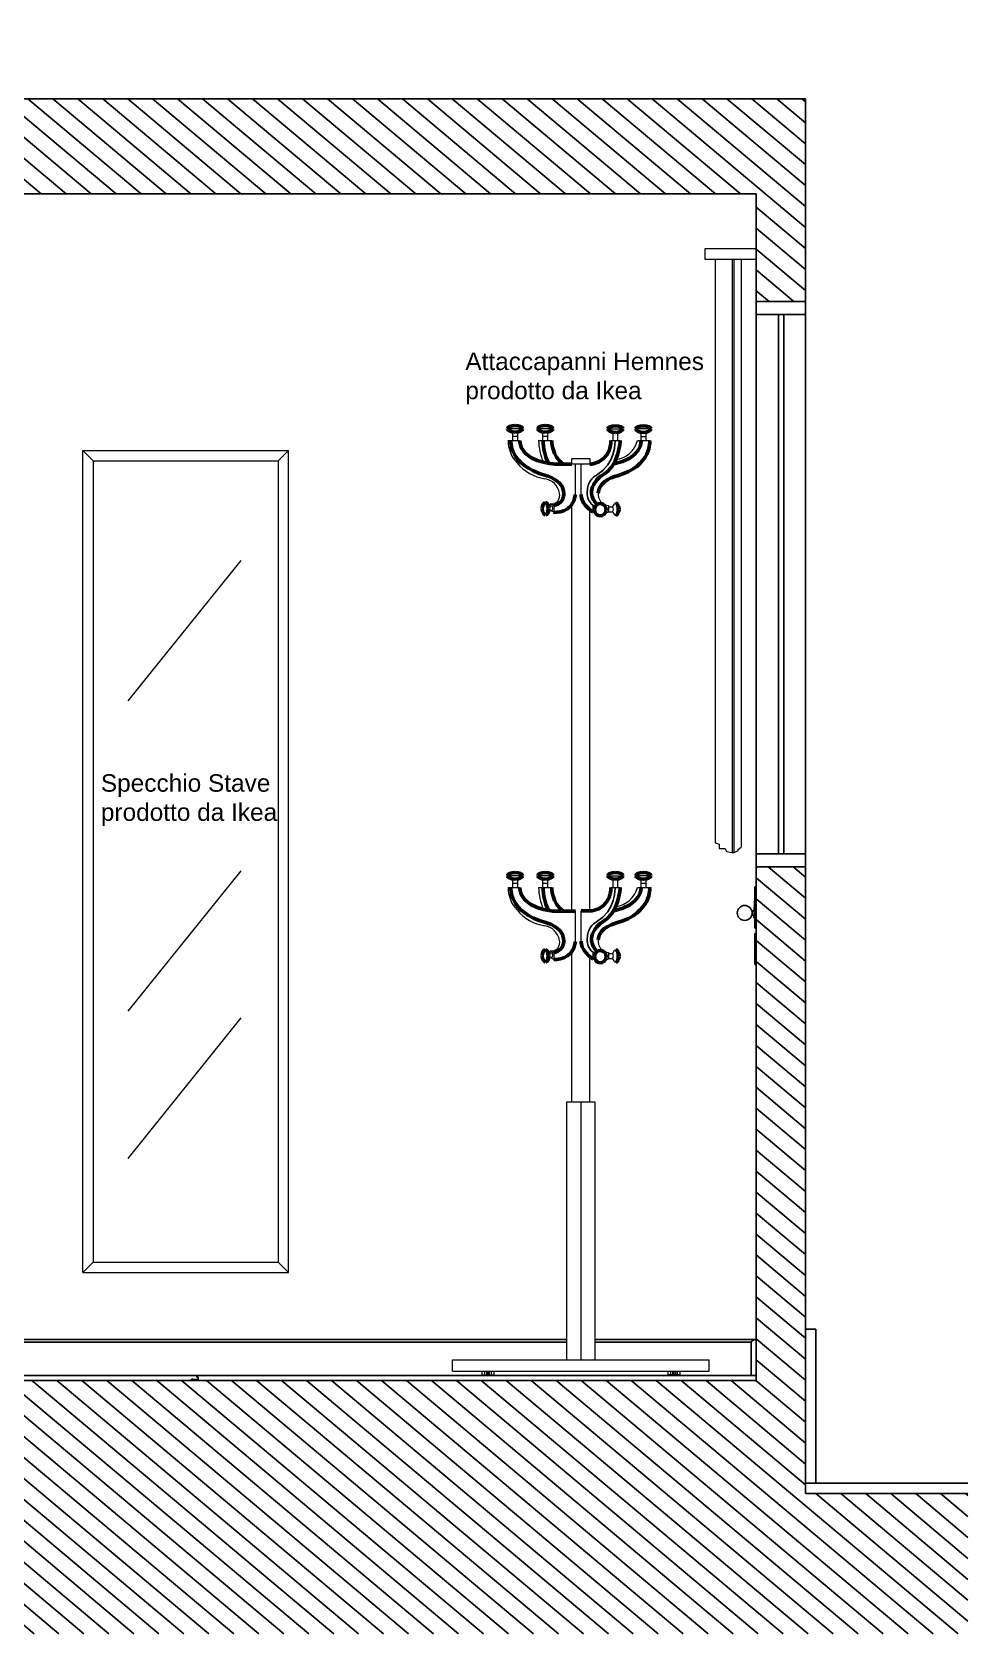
# Model space of a CAD drawing. Header units: inches. Extents: x 365 to 2200, y 241 to 996.
# Drawn here: x 1071.7 to 1253.9, y 679.1 to 990.9 of the extents above; entities that cross this region are included whole.
import ezdxf

# ---------------------------------------------------------------- set-up
doc = ezdxf.new("R2010")
doc.units = ezdxf.units.IN
doc.header["$MEASUREMENT"] = 0
for name, color, linetype in [('A-DOOR-FULL', 5, 'Continuous'), ('A-ELEV_MBE 1', 30, 'Continuous'), ('A-GLAZ-FUR', 4, 'Continuous'), ('A-SECT-MCUT', 250, 'Continuous'), ('ACCESSORI', 2, 'Continuous'), ('battiscopa e pavimento', 2, 'Continuous'), ('G-ANNO-TEXT', 3, 'Continuous')]:
    doc.layers.add(name, color=color, linetype=linetype)
doc.layers.add('A-ELEV-MBE 2', color=1, linetype='Continuous', lineweight=13, transparency=0.25)
doc.layers.add('A-FURN', color=251, linetype='Continuous', lineweight=18)
doc.styles.add('ARIAL', font='arial.ttf')

msp = doc.modelspace()

# ---------------------------------------------------------------- hatches: boundary and pattern name
at = {"layer": 'A-SECT-MCUT'}
h = msp.add_hatch(dxfattribs=at)
h.set_pattern_fill('ANSI31', color=256, scale=25, angle=95)
h.paths.add_polyline_path([(874.72, 990.91), (865.12, 990.91), (865.12, 977.93), (874.72, 977.93)])
h.paths.add_polyline_path([(1222.33, 977.93), (1212.73, 977.93)], flags=17)
h.paths.add_polyline_path([(638.56, 990.91), (621.16, 990.91), (621.16, 977.93), (638.56, 977.93)])
h.paths.add_polyline_path([(818.55, 977.93), (805.66, 977.93), (805.66, 959.43), (818.55, 959.43)])
h.paths.add_polyline_path([(1212.73, 959.43), (1212.73, 938.43), (1222.33, 938.43), (1222.33, 977.93), (818.55, 977.93), (818.55, 959.43), (818.55, 728.43), (828.15, 728.43), (828.15, 930.45), (828.15, 930.91), (828.15, 933.35), (828.15, 959.43)])
h.paths.add_polyline_path([(621.16, 959.43), (621.16, 728.43), (638.56, 728.43), (638.56, 959.43), (638.56, 977.93), (364.51, 977.93), (364.51, 959.43)])
h = msp.add_hatch(dxfattribs=at)
h.set_pattern_fill('ANSI31', color=256, scale=25, angle=95)
h.paths.add_polyline_path([(1222.33, 828.43), (1212.73, 828.43), (1212.73, 728.43), (1222.33, 728.43)])
h = msp.add_hatch(dxfattribs=at)
h.set_pattern_fill('ANSI31', color=256, scale=25, angle=95)
h.paths.add_polyline_path([(1253.95, 706.42), (1222.33, 706.42), (1222.33, 679.09), (1253.95, 679.09)])
h.paths.add_polyline_path([(1222.33, 728.43), (805.66, 728.43), (805.66, 679.12), (1222.33, 679.12)])
at = {"layer": 'ACCESSORI'}
h = msp.add_hatch(dxfattribs=at)
h.set_pattern_fill('AR-SAND', color=256, scale=3100, angle=88)
h.set_pattern_definition([(125.5, (-1053, -599.6), (-5976.3, 13.3), [0, -4712, 0, -5270, 0, -5037.5]), (95.5, (-1053, -600), (-8552, 5788), [0, -2542, 0, -4247, 0, -1627.5]), (55.5, (-1186.3, -4410.3), (319.4, 9648.6), [0, -1550, 0, -5580, 0, -7285]), (45.5, (-1186, -4410), (-2394, 9408), [0, -775, 0, -3658, 0, -4185])])
h.paths.add_polyline_path([(1215.31, 854.18), (1213.12, 854.18), (1213.12, 853.18), (1215.31, 853.18)])
h.paths.add_polyline_path([(1217.49, 854.18), (1215.31, 854.18), (1215.31, 853.18), (1217.49, 853.18)])
h.paths.add_polyline_path([(1219.68, 854.18), (1217.49, 854.18), (1217.49, 853.18), (1219.68, 853.18)])
h.paths.add_polyline_path([(1221.87, 854.18), (1219.68, 854.18), (1219.68, 853.18), (1221.87, 853.18)])

# ---------------------------------------------------------------- linework, layer by layer
at = {"layer": 'A-DOOR-FULL'}
for p, q in [((1211.87, 819.86), (1212.32, 819.86)), ((1211.87, 819), (1211.87, 819)), ((1211.87, 819), (1212.28, 819)), ((1212.43, 815.43), (1212.73, 815.43)), ((1212.43, 815.43), (1212.43, 809.43)), ((1212.43, 809.43), (1212.73, 809.43))]:
    msp.add_line(p, q, dxfattribs=at)
msp.add_circle((1210.48, 819.43), 1.46, dxfattribs=at)
at = {"layer": 'A-ELEV-MBE 2'}
for p, q in [((1212.73, 948.72), (1202.73, 948.72)), ((1202.73, 948.72), (1202.73, 946.72)), ((1202.73, 946.72), (1212.73, 946.72)), ((1204.72, 946.72), (1204.72, 833.08)), ((1208.03, 946.72), (1208.03, 831.23)), ((1208.43, 831.23), (1208.43, 946.72)), ((1209.82, 946.72), (1209.82, 832.25)), ((1204.72, 833.08), (1205.49, 832.82)), ((1205.49, 832.82), (1205.49, 832)), ((1205.49, 832), (1206.67, 832)), ((1206.67, 832), (1206.94, 831.4)), ((1206.94, 831.4), (1208.03, 831.23)), ((1208.03, 831.23), (1208.43, 831.23)), ((1208.03, 831.23), (1208.43, 831.23)), ((1208.43, 831.23), (1209.23, 831.56)), ((1209.23, 831.8), (1209.82, 832.25)), ((1209.23, 831.56), (1209.23, 831.8))]:
    msp.add_line(p, q, dxfattribs=at)
at = {"layer": 'A-ELEV_MBE 1'}
for p, q in [((1212.43, 824.49), (1212.73, 824.49)), ((1212.26, 818.49), (1212.43, 822.49)), ((1212.43, 818.49), (1212.26, 818.49)), ((1212.43, 816.49), (1212.73, 816.49)), ((1012.16, 736.43), (1175.78, 736.43)), ((1012.16, 735.91), (1175.78, 735.91)), ((1181.38, 736.43), (1212.63, 736.43)), ((1181.38, 735.91), (1211.73, 735.91)), ((1211.73, 735.92), (1211.73, 729.43))]:
    msp.add_line(p, q, dxfattribs=at)
msp.add_lwpolyline([(1212.43, 816.49), (1212.43, 824.49)], dxfattribs=at)
msp.add_arc((1212.68, 735.29), 1.14, 87.5871, 146.5015, dxfattribs=at)
at = {"layer": 'A-FURN'}
for p, q in [((1167.3, 913.7), (1164.25, 913.7)), ((1173.17, 913.7), (1170.12, 913.7)), ((1183.79, 913.66), (1186.84, 913.66)), ((1192.28, 913.66), (1189.23, 913.66)), ((1164.42, 911.43), (1166.66, 911.43)), ((1165.33, 911.43), (1165.33, 913.05)), ((1165.33, 912.24), (1166.29, 912.24)), ((1166.29, 911.43), (1166.29, 913.07)), ((1170.34, 911.43), (1172.94, 911.43)), ((1171.16, 911.43), (1171.16, 913.05)), ((1171.16, 912.24), (1172.12, 912.24)), ((1172.12, 911.43), (1172.12, 913.07)), ((1184.43, 911.4), (1186.23, 911.4)), ((1184.85, 911.4), (1184.85, 913.02)), ((1185.8, 911.4), (1185.8, 913.02)), ((1189.61, 911.4), (1191.97, 911.4)), ((1190.31, 911.4), (1190.31, 913.01)), ((1190.31, 912.2), (1191.27, 912.2)), ((1191.27, 911.4), (1191.27, 913.03)), ((1081.63, 749.43), (1081.63, 909.43)), ((1081.63, 909.43), (1121.63, 909.43)), ((1083.63, 907.43), (1081.63, 909.43)), ((1083.63, 907.43), (1119.63, 907.43)), ((1083.63, 907.43), (1083.63, 751.43)), ((1119.63, 907.43), (1121.63, 909.43)), ((1119.63, 907.43), (1119.63, 751.43)), ((1121.63, 749.43), (1121.63, 909.43)), ((1176.84, 906.8), (1176.84, 907.9)), ((1176.84, 907.9), (1180.32, 907.9)), ((1180.32, 907.9), (1180.32, 906.8)), ((1180.32, 906.8), (1176.84, 906.8)), ((1177.53, 900.82), (1177.53, 906.8)), ((1178.64, 900.9), (1178.64, 906.8)), ((1172.22, 898.71), (1172.96, 898.71)), ((1173.32, 898.72), (1172.6, 899.07)), ((1172.6, 898.71), (1172.6, 899.07)), ((1173.32, 898.72), (1173.32, 897.42)), ((1176.84, 819.78), (1176.84, 898.94)), ((1180.98, 898.76), (1181.68, 898.88)), ((1180.98, 897.42), (1180.98, 898.76)), ((1183.93, 898.72), (1183.93, 897.42)), ((1183.93, 898.5), (1184.77, 898.5)), ((1172.31, 897.76), (1172.96, 897.76)), ((1173.32, 897.42), (1172.62, 897.76)), ((1180.32, 819.82), (1180.32, 897.91)), ((1180.98, 897.42), (1181.3, 897.48)), ((1183.93, 897.54), (1184.77, 897.54)), ((1090.45, 860.71), (1112.46, 888.03)), ((1090.45, 800.3), (1112.46, 827.62)), ((1167.3, 826.68), (1164.25, 826.68)), ((1173.17, 826.68), (1170.12, 826.68)), ((1183.79, 826.68), (1186.84, 826.68)), ((1192.28, 826.68), (1189.23, 826.68)), ((1164.42, 824.42), (1166.66, 824.42)), ((1165.33, 824.42), (1165.33, 826.03)), ((1165.33, 825.23), (1166.29, 825.23)), ((1166.29, 824.42), (1166.29, 826.05)), ((1170.34, 824.42), (1172.94, 824.42)), ((1171.16, 824.42), (1171.16, 826.03)), ((1171.16, 825.23), (1172.12, 825.23)), ((1172.12, 824.42), (1172.12, 826.05)), ((1184.43, 824.42), (1186.23, 824.42)), ((1184.85, 824.42), (1184.85, 826.04)), ((1185.8, 824.42), (1185.8, 826.04)), ((1189.61, 824.42), (1191.97, 824.42)), ((1190.31, 824.42), (1190.31, 826.03)), ((1190.31, 825.23), (1191.27, 825.23)), ((1191.27, 824.42), (1191.27, 826.05)), ((1177.53, 813.85), (1177.53, 819.78)), ((1178.64, 813.92), (1178.64, 819.82)), ((1172.22, 811.69), (1172.96, 811.69)), ((1172.31, 810.74), (1172.96, 810.74)), ((1173.32, 811.7), (1172.6, 812.05)), ((1172.6, 811.69), (1172.6, 812.05)), ((1173.32, 810.4), (1172.62, 810.74)), ((1173.32, 811.7), (1173.32, 810.4)), ((1176.84, 782.61), (1176.84, 811.92)), ((1180.32, 782.61), (1180.32, 810.93)), ((1180.98, 811.78), (1181.68, 811.9)), ((1180.98, 810.44), (1180.98, 811.78)), ((1183.93, 811.74), (1183.93, 810.44)), ((1183.93, 811.52), (1184.77, 811.52)), ((1180.98, 810.44), (1181.3, 810.5)), ((1183.93, 810.57), (1184.77, 810.57)), ((1090.45, 771.67), (1112.46, 798.99)), ((1181.38, 782.61), (1175.78, 782.61)), ((1175.78, 782.61), (1175.78, 732.42)), ((1178.58, 782.61), (1178.58, 732.42)), ((1181.38, 732.42), (1181.38, 782.61)), ((1083.63, 751.43), (1081.63, 749.43)), ((1081.63, 749.43), (1121.63, 749.43)), ((1083.63, 751.43), (1119.63, 751.43)), ((1119.63, 751.43), (1121.63, 749.43)), ((1153.58, 730.27), (1153.58, 732.42)), ((1153.58, 732.42), (1203.58, 732.42)), ((1153.58, 730.27), (1203.58, 730.27)), ((1159.28, 730.27), (1159.28, 729.53)), ((1159.81, 730.27), (1159.81, 729.54)), ((1160.18, 730.27), (1160.18, 729.54)), ((1160.47, 730.27), (1160.47, 729.54)), ((1160.75, 730.27), (1160.75, 729.53)), ((1161.12, 730.27), (1161.12, 729.53)), ((1161.66, 730.27), (1161.66, 729.53)), ((1195.5, 730.27), (1195.5, 729.53)), ((1196.04, 730.27), (1196.04, 729.53)), ((1196.41, 730.27), (1196.41, 729.53)), ((1196.69, 730.27), (1196.7, 729.53)), ((1196.98, 730.27), (1196.98, 729.53)), ((1197.35, 730.27), (1197.35, 729.53)), ((1197.88, 730.27), (1197.88, 729.53)), ((1203.58, 730.27), (1203.58, 732.42)), ((1159.28, 729.53), (1161.66, 729.53)), ((1159.39, 729.43), (1159.28, 729.53)), ((1161.53, 729.43), (1161.66, 729.53)), ((1197.88, 729.53), (1195.5, 729.53)), ((1195.64, 729.43), (1195.5, 729.53)), ((1197.77, 729.43), (1197.88, 729.53))]:
    msp.add_line(p, q, dxfattribs=at)
at = {"layer": 'A-FURN', "lineweight": 53}
for points in [[(1176.84, 906.8), (1173.44, 906.8)], [(1180.75, 906.8), (1180.32, 906.8)], [(1177.53, 819.78), (1173.44, 819.78)], [(1180.75, 819.82), (1178.64, 819.82)]]:
    msp.add_lwpolyline(points, dxfattribs=at)
at = {"layer": 'A-FURN'}
for centre, radius, start, end in [((1170.47, 911.31), 6.05, 178.8008, 224.883), ((1181.42, 911.64), 11.08, 181.0817, 203.8705), ((1184.85, 912.56), 4.9, 275.8341, 346.3104), ((1172.77, 912.35), 8.47, 218.8739, 262.0203), ((1170.97, 900.53), 3.49, 10.5984, 79.7791), ((1172.84, 900.69), 1.64, 261.7474, 16.852), ((1184.11, 900.86), 2.15, 171.8209, 265.28), ((1169.53, 898.04), 2.47, 332.063, 31.3749), ((1172.13, 898.23), 0.962, 330.4969, 29.9447), ((1185.84, 898.23), 1.11, 113.708, 165.9335), ((1184.22, 898.02), 0.723, 318.943, 41.4986), ((1182.9, 898.02), 2.78, 333.8998, 26.1002), ((1183.78, 898.98), 1.57, 255.6013, 275.3588), ((1185.84, 897.82), 1.11, 194.0665, 246.292), ((1170.47, 824.29), 6.05, 178.8008, 224.883), ((1181.42, 824.63), 11.08, 181.0817, 203.8705), ((1184.85, 825.58), 4.9, 275.8341, 346.3104), ((1172.77, 825.33), 8.47, 218.8739, 262.0203), ((1170.97, 813.51), 3.49, 10.5984, 79.7791), ((1172.84, 813.68), 1.64, 261.7474, 16.852), ((1184.11, 813.88), 2.15, 171.8209, 265.28), ((1169.53, 811.03), 2.47, 332.063, 31.3749), ((1172.13, 811.21), 0.962, 330.4969, 29.9447), ((1185.84, 811.25), 1.11, 113.708, 165.9335), ((1184.22, 811.04), 0.723, 318.943, 41.4986), ((1182.9, 811.04), 2.78, 333.8998, 26.1002), ((1183.78, 812), 1.57, 255.6013, 275.3588), ((1185.84, 810.84), 1.11, 194.0665, 246.292)]:
    msp.add_arc(centre, radius, start, end, dxfattribs=at)
at = {"layer": 'A-FURN', "lineweight": 53}
for points in [[(1164.25, 913.7), (1164.25, 913.97), (1164.93, 914.31), (1165.78, 914.31)], [(1165.78, 913.02), (1164.93, 913.02), (1164.25, 913.44), (1164.25, 913.7)], [(1165.78, 914.31), (1166.62, 914.31), (1167.3, 913.97), (1167.3, 913.7)], [(1167.3, 913.7), (1167.3, 913.44), (1166.62, 913.02), (1165.78, 913.02)], [(1170.12, 913.7), (1170.12, 913.96), (1170.8, 914.31), (1171.65, 914.31)], [(1171.65, 913.01), (1170.8, 913.01), (1170.12, 913.44), (1170.12, 913.7)], [(1171.65, 914.31), (1172.49, 914.31), (1173.17, 913.96), (1173.17, 913.7)], [(1173.17, 913.7), (1173.17, 913.44), (1172.49, 913.01), (1171.65, 913.01)], [(1183.79, 913.66), (1183.79, 913.93), (1184.47, 914.27), (1185.31, 914.27)], [(1185.31, 912.98), (1184.47, 912.98), (1183.79, 913.4), (1183.79, 913.66)], [(1185.31, 914.27), (1186.15, 914.27), (1186.84, 913.93), (1186.84, 913.66)], [(1186.84, 913.66), (1186.84, 913.4), (1186.15, 912.98), (1185.31, 912.98)], [(1189.23, 913.66), (1189.23, 913.93), (1189.91, 914.27), (1190.75, 914.27)], [(1190.75, 912.98), (1189.91, 912.98), (1189.23, 913.4), (1189.23, 913.66)], [(1190.75, 914.27), (1191.59, 914.27), (1192.28, 913.93), (1192.28, 913.66)], [(1192.28, 913.66), (1192.28, 913.4), (1191.59, 912.98), (1190.75, 912.98)], [(1164.96, 911.43), (1164.96, 911.43), (1164.4, 906.65), (1171.75, 904.58)], [(1173.44, 906.8), (1173.44, 906.8), (1166.73, 907.22), (1166.66, 911.43)], [(1171.21, 911.43), (1171.21, 911.43), (1171.33, 908.22), (1172.39, 906.94)], [(1172.94, 911.43), (1172.94, 911.43), (1172.78, 908.33), (1175.21, 906.8)], [(1184.43, 911.4), (1184.43, 911.4), (1184.73, 907.64), (1180.75, 906.8)], [(1186.23, 911.4), (1186.23, 911.4), (1186.11, 906.26), (1182.44, 904.43)], [(1190.33, 911.4), (1190.33, 911.4), (1190.56, 907.91), (1184.8, 906.76)], [(1191.97, 911.4), (1191.97, 911.4), (1192.59, 906.57), (1185.54, 904.46)], [(1171.75, 904.58), (1171.75, 904.58), (1174.93, 903.81), (1175.2, 901.48)], [(1182.44, 904.43), (1182.44, 904.43), (1178.94, 901.78), (1181.73, 898.92)], [(1185.54, 904.46), (1185.54, 904.46), (1182.13, 903.81), (1181.98, 901.17)], [(1175.2, 901.48), (1175.2, 901.48), (1175.73, 899.25), (1173.32, 898.72)], [(1171.07, 898.09), (1171.05, 898.77), (1171.38, 899.32), (1171.63, 899.33)], [(1171.71, 896.89), (1171.45, 896.88), (1171.09, 897.42), (1171.07, 898.09)], [(1171.63, 899.33), (1171.89, 899.34), (1172.32, 898.8), (1172.34, 898.13)], [(1172.34, 898.13), (1172.36, 897.46), (1171.96, 896.9), (1171.71, 896.89)], [(1173.32, 897.42), (1173.32, 897.42), (1177.07, 897.07), (1177.53, 900.86)], [(1178.64, 900.9), (1178.64, 900.9), (1178.39, 899.18), (1180.98, 897.42)], [(1181.24, 898.01), (1181.3, 898.68), (1181.84, 899.18), (1182.46, 899.13)], [(1182.46, 899.13), (1183.08, 899.07), (1183.53, 898.49), (1183.48, 897.82)], [(1185.4, 899.24), (1185.66, 899.24), (1186.02, 898.7), (1186.02, 898.03)], [(1182.25, 896.71), (1181.64, 896.76), (1181.18, 897.35), (1181.24, 898.01)], [(1183.48, 897.82), (1183.42, 897.15), (1182.87, 896.66), (1182.25, 896.71)], [(1186.02, 898.03), (1186.02, 897.35), (1185.67, 896.81), (1185.4, 896.8)], [(1164.25, 826.68), (1164.25, 826.95), (1164.93, 827.29), (1165.78, 827.29)], [(1165.78, 826), (1164.93, 826), (1164.25, 826.42), (1164.25, 826.68)], [(1165.78, 827.29), (1166.62, 827.29), (1167.3, 826.95), (1167.3, 826.68)], [(1167.3, 826.68), (1167.3, 826.42), (1166.62, 826), (1165.78, 826)], [(1170.12, 826.68), (1170.12, 826.95), (1170.8, 827.29), (1171.65, 827.29)], [(1171.65, 826), (1170.8, 826), (1170.12, 826.42), (1170.12, 826.68)], [(1171.65, 827.29), (1172.49, 827.29), (1173.17, 826.95), (1173.17, 826.68)], [(1173.17, 826.68), (1173.17, 826.42), (1172.49, 826), (1171.65, 826)], [(1183.79, 826.68), (1183.79, 826.95), (1184.47, 827.29), (1185.31, 827.29)], [(1185.31, 826), (1184.47, 826), (1183.79, 826.42), (1183.79, 826.68)], [(1185.31, 827.29), (1186.15, 827.29), (1186.84, 826.95), (1186.84, 826.68)], [(1186.84, 826.68), (1186.84, 826.42), (1186.15, 826), (1185.31, 826)], [(1189.23, 826.68), (1189.23, 826.95), (1189.91, 827.29), (1190.75, 827.29)], [(1190.75, 826), (1189.91, 826), (1189.23, 826.42), (1189.23, 826.68)], [(1190.75, 827.29), (1191.59, 827.29), (1192.28, 826.95), (1192.28, 826.68)], [(1192.28, 826.68), (1192.28, 826.42), (1191.59, 826), (1190.75, 826)], [(1164.96, 824.42), (1164.96, 824.42), (1164.4, 819.63), (1171.75, 817.56)], [(1173.44, 819.78), (1173.44, 819.78), (1166.73, 820.2), (1166.66, 824.42)], [(1171.21, 824.42), (1171.21, 824.42), (1171.33, 821.2), (1172.39, 819.92)], [(1172.94, 824.42), (1172.94, 824.42), (1172.78, 821.31), (1175.21, 819.78)], [(1184.43, 824.42), (1184.43, 824.42), (1184.73, 820.66), (1180.75, 819.82)], [(1186.23, 824.42), (1186.23, 824.42), (1186.11, 819.28), (1182.44, 817.45)], [(1190.33, 824.42), (1190.33, 824.42), (1190.55, 820.97), (1184.86, 819.8)], [(1191.97, 824.42), (1191.97, 824.42), (1192.59, 819.59), (1185.54, 817.48)], [(1171.75, 817.56), (1171.75, 817.56), (1174.93, 816.79), (1175.2, 814.46)], [(1182.44, 817.45), (1182.44, 817.45), (1178.94, 814.8), (1181.73, 811.94)], [(1185.54, 817.48), (1185.54, 817.48), (1182.13, 816.83), (1181.98, 814.19)], [(1175.2, 814.46), (1175.2, 814.46), (1175.73, 812.24), (1173.32, 811.7)], [(1173.32, 810.4), (1173.32, 810.4), (1177.07, 810.05), (1177.53, 813.85)], [(1178.64, 813.92), (1178.64, 813.92), (1178.39, 812.2), (1180.98, 810.44)], [(1171.07, 811.07), (1171.05, 811.75), (1171.38, 812.3), (1171.63, 812.31)], [(1171.71, 809.87), (1171.45, 809.86), (1171.09, 810.4), (1171.07, 811.07)], [(1171.63, 812.31), (1171.89, 812.32), (1172.32, 811.79), (1172.34, 811.11)], [(1172.34, 811.11), (1172.36, 810.44), (1171.96, 809.88), (1171.71, 809.87)], [(1182.25, 809.73), (1181.64, 809.78), (1181.18, 810.37), (1181.24, 811.04)], [(1181.24, 811.04), (1181.3, 811.7), (1181.84, 812.2), (1182.46, 812.15)], [(1183.48, 810.84), (1183.42, 810.17), (1182.87, 809.68), (1182.25, 809.73)], [(1182.46, 812.15), (1183.08, 812.09), (1183.53, 811.51), (1183.48, 810.84)], [(1185.4, 812.26), (1185.66, 812.26), (1186.02, 811.72), (1186.02, 811.05)], [(1186.02, 811.05), (1186.02, 810.37), (1185.67, 809.83), (1185.4, 809.82)]]:
    msp.add_open_spline(points, degree=3, dxfattribs=at)
at = {"layer": 'A-FURN', "lineweight": 25}
for points in [[(1185.23, 911.4), (1185.23, 911.4), (1185.46, 906.88), (1181.63, 904.65)], [(1181.63, 904.65), (1181.63, 904.65), (1179.79, 903.93), (1179.79, 901.17)], [(1179.79, 901.17), (1179.79, 901.17), (1179.83, 899.46), (1180.98, 898.76)], [(1185.23, 824.42), (1185.23, 824.42), (1185.46, 819.9), (1181.63, 817.68)], [(1181.63, 817.68), (1181.63, 817.68), (1179.79, 816.95), (1179.79, 814.19)], [(1179.79, 814.19), (1179.79, 814.19), (1179.83, 812.48), (1180.98, 811.78)]]:
    msp.add_open_spline(points, degree=3, dxfattribs=at)
at = {"layer": 'A-GLAZ-FUR', "color": 190}
msp.add_line((1222.33, 935.93), (1212.73, 935.93), dxfattribs=at)
at = {"layer": 'A-GLAZ-FUR'}
for p, q in [((1212.73, 935.93), (1212.73, 830.93)), ((1217.08, 935.93), (1217.08, 830.93)), ((1218.08, 935.93), (1218.08, 830.93)), ((1222.33, 935.93), (1222.33, 830.93))]:
    msp.add_line(p, q, dxfattribs=at)
for points in [[(1212.73, 935.93), (1212.73, 938.43), (1222.33, 938.43), (1222.33, 935.93)], [(1212.73, 828.43), (1212.73, 830.93), (1222.33, 830.93), (1222.33, 828.43)]]:
    msp.add_lwpolyline(points, close=True, dxfattribs=at)
at = {"layer": 'A-SECT-MCUT'}
for p, q in [((1222.33, 977.93), (1222.33, 938.43)), ((1212.73, 959.43), (1212.73, 938.43)), ((1222.33, 828.43), (1212.73, 828.43)), ((1222.33, 828.43), (1222.33, 706.42)), ((828.15, 728.43), (1212.73, 728.43)), ((1169.85, 728.43), (1189.4, 728.43))]:
    msp.add_line(p, q, dxfattribs=at)
at = {"layer": 'A-SECT-MCUT', "color": 190}
msp.add_line((1222.33, 938.43), (1212.73, 938.43), dxfattribs=at)
at = {"layer": 'A-SECT-MCUT', "transparency": 33554687}
for p, q in [((1224.33, 738.42), (1222.33, 738.42)), ((1224.33, 708.42), (1224.33, 738.42)), ((1222.33, 708.42), (1253.95, 708.42)), ((1222.33, 706.42), (1253.95, 706.42))]:
    msp.add_line(p, q, dxfattribs=at)
at = {"layer": 'A-SECT-MCUT'}
for points in [[(1222.33, 977.93), (874.72, 977.93)], [(1212.73, 959.43), (828.15, 959.43)], [(1212.73, 828.43), (1212.73, 728.43)]]:
    msp.add_lwpolyline(points, dxfattribs=at)
at = {"layer": 'battiscopa e pavimento'}
for p, q in [((828.15, 729.43), (1212.73, 729.43)), ((1102.79, 728.43), (1102.79, 728.68)), ((1102.79, 728.68), (1103.02, 728.68)), ((1103.02, 728.68), (1103.06, 728.62)), ((1103.06, 728.62), (1104.06, 728.62)), ((1103.79, 729.43), (1103.79, 729.07)), ((1103.79, 729.43), (1103.79, 729.07)), ((1104.06, 729.07), (1103.79, 729.07)), ((1104.06, 728.62), (1104.06, 729.07))]:
    msp.add_line(p, q, dxfattribs=at)

# ---------------------------------------------------------------- texts
at = {"layer": 'G-ANNO-TEXT', "char_height": 3.4, "width": 152.091, "attachment_point": 1, "style": 'ARIAL'}
for s, insert in [('Attaccapanni Hemnes\\Pprodotto da Ikea', (1156.09, 928.51)), ('Specchio Stave\\Pprodotto da Ikea', (1085.13, 846.43))]:
    msp.add_mtext(s, dxfattribs=dict(at, insert=insert))

doc.saveas('drawing.dxf')
